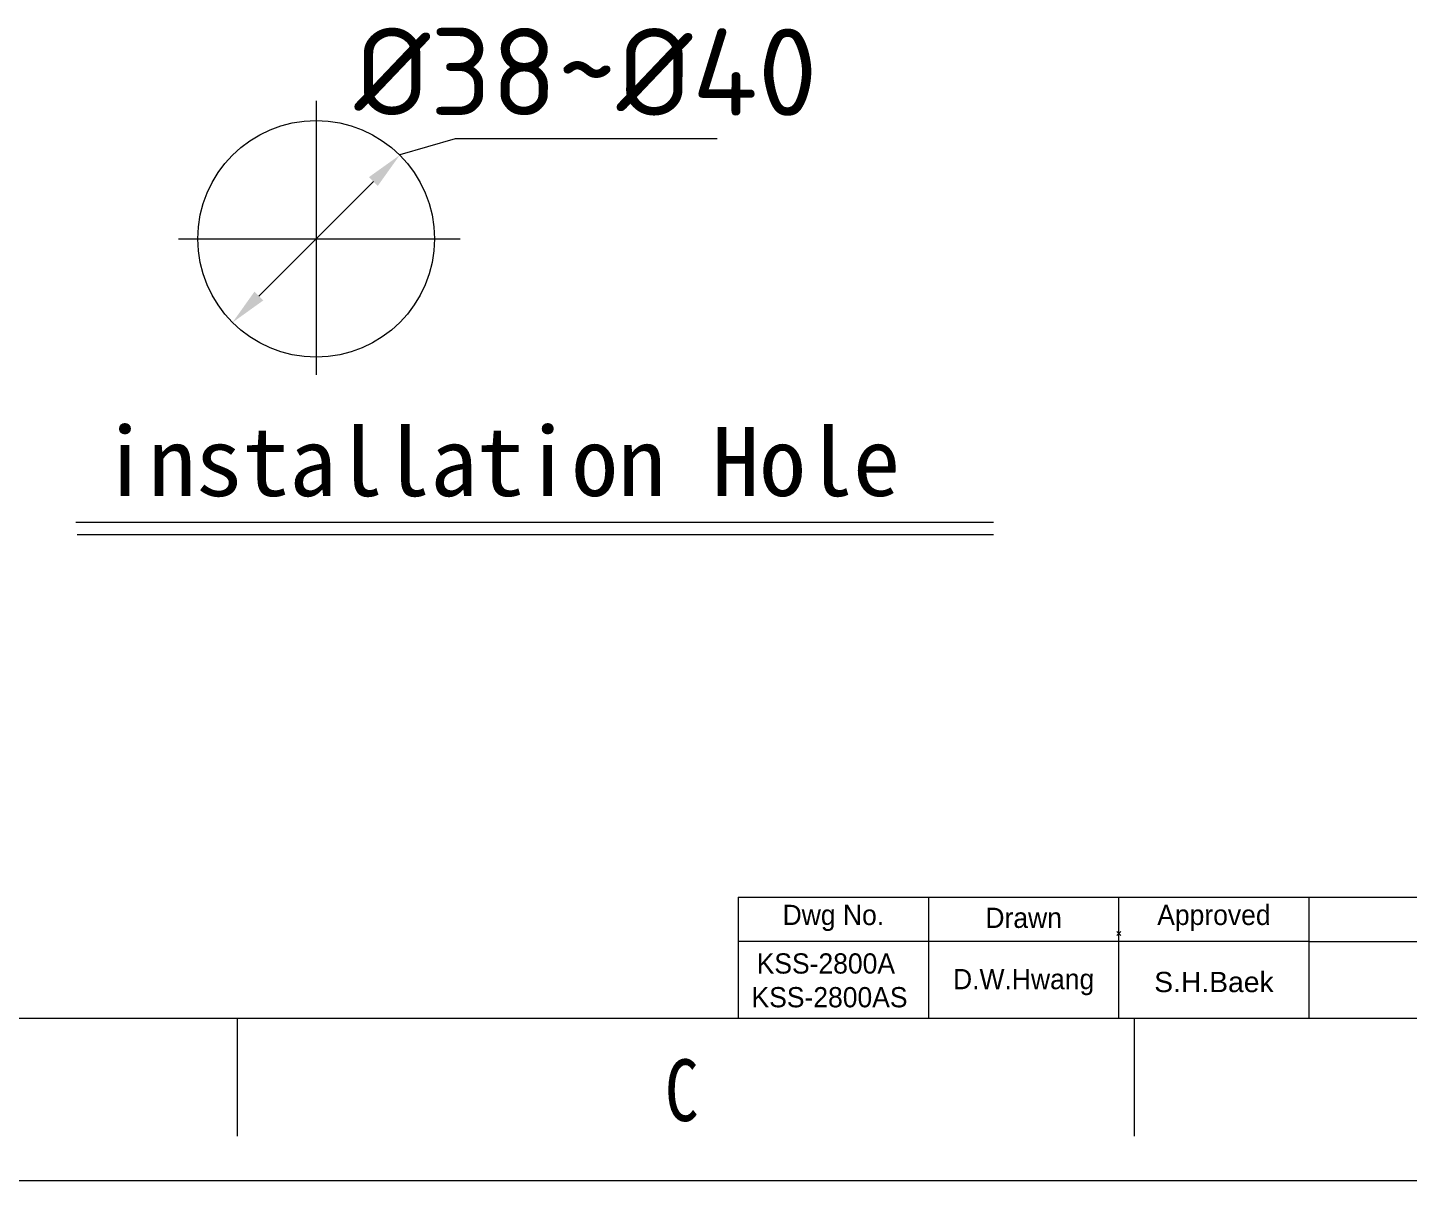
# Model space of a CAD drawing. Header units: inches. Extents: x 20229 to 21001, y -6726 to -5634.
# Drawn here: x 20509.7 to 20731.4, y -6725.5 to -6540.4 of the extents above; entities that cross this region are included whole.
import ezdxf

# ---------------------------------------------------------------- set-up
doc = ezdxf.new("R2010")
doc.units = ezdxf.units.IN
doc.header["$LTSCALE"] = 4.84
doc.header["$MEASUREMENT"] = 0
doc.header["$PDMODE"] = 3
doc.header["$PDSIZE"] = 0.3125
doc.linetypes.add('CENTER2', pattern=[28.575, 19.05, -3.175, 3.175, -3.175])
doc.layers.get('0').update_dxf_attribs({"linetype": 'CONTINUOUS', "lineweight": 13})
doc.layers.add('Cneter', color=1, linetype='CENTER2', lineweight=13)
doc.layers.add('TEXT', color=2, linetype='CONTINUOUS', lineweight=13)
doc.styles.add('Daelim Dimension', font='')
doc.styles.add('ROMANS', font='')
doc.styles.get("Standard").update_dxf_attribs({"font": 'txt', "width": 0.8})
doc.styles.get('Daelim Dimension').set_extended_font_data('HYGothic-Extra')
doc.styles.get('ROMANS').set_extended_font_data('Gulim')

msp = doc.modelspace()

# ---------------------------------------------------------------- linework, layer by layer
at = {"color": 5, "lineweight": 9, "ltscale": 0.5}
msp.add_line((20565.25, -6565.1), (20546.87, -6583.5), dxfattribs=at)
at = {"color": 2}
msp.add_line((20517.46, -6619.8), (20664.8, -6619.8), dxfattribs=at)
at = {"color": 0}
msp.add_line((20517.71, -6621.78), (20664.8, -6621.78), dxfattribs=at)
for p, q in [((20623.83, -6680.01), (20975.48, -6680.01)), ((20623.83, -6680.01), (20623.83, -6699.51)), ((20654.38, -6680.01), (20654.38, -6699.51)), ((20684.93, -6699.51), (20684.93, -6680.01)), ((20715.48, -6699.51), (20715.48, -6680.01)), ((20715.48, -6687.16), (20623.83, -6687.16)), ((20715.48, -6687.16), (20897.48, -6687.16))]:
    msp.add_line(p, q)
at = {"linetype": 'Continuous'}
msp.add_line((20975.48, -6699.51), (20255.28, -6699.51), dxfattribs=at)
at = {"color": 7, "linetype": 'Continuous'}
for p, q in [((20543.37, -6699.52), (20543.37, -6718.42)), ((20687.41, -6699.52), (20687.41, -6718.42)), ((20229.28, -6725.51), (21001.48, -6725.51))]:
    msp.add_line(p, q, dxfattribs=at)
at = {"color": 5, "ltscale": 0.5}
msp.add_lwpolyline([(20569.55, -6560.77), (20578.44, -6558.17), (20620.46, -6558.17)], dxfattribs=at)
msp.add_circle((20556.06, -6574.3), 19)
at = {"color": 5}
for points in [[(20565.95, -6565.81), (20564.54, -6564.4), (20569.49, -6560.86)], [(20546.16, -6582.79), (20547.58, -6584.2), (20542.63, -6587.74)]]:
    msp.add_solid(points, dxfattribs=at)
at = {"layer": 'Cneter'}
for p, q in [((20556.06, -6552.16), (20556.06, -6596.16)), ((20533.95, -6574.3), (20579.2, -6574.3))]:
    msp.add_line(p, q, dxfattribs=at)
at = {"layer": 'TEXT'}
msp.add_point((20684.93, -6685.86), dxfattribs=at)

# ---------------------------------------------------------------- texts
at = {"color": 2}
msp.add_text('installation Hole', height=11.088, dxfattribs=at).set_placement((20521.59, -6615.61))
at = {"color": 2, "ltscale": 0.5, "insert": (20599.39, -6547.49), "char_height": 14, "width": 104.2841, "attachment_point": 5, "rotation": 359.9, "style": 'Daelim Dimension'}
msp.add_mtext('\\A1;{\\fISOCPEUR|b0|i0|c0|p34;%%C\\Fisocpeur|c129;38~\\fISOCPEUR|b0|i0|c0|p34;%%C\\Fisocpeur|c129;40}', dxfattribs=at)
at = {"insert": (20614.76, -6711.11), "char_height": 9.91, "attachment_point": 5}
msp.add_mtext_dynamic_manual_height_columns('C', width=10, gutter_width=12.5, heights=[0], dxfattribs=at)
at = {"layer": 'TEXT', "char_height": 3.25, "attachment_point": 5, "style": 'ROMANS'}
for s, width, insert in [('Dwg No.', 23.5, (20639.11, -6683.37)), ('Drawn', 23.5, (20669.66, -6683.37)), ('Approved', 23.5, (20700.21, -6683.37)), ('KSS-2800A\\P KSS-2800AS', 29.1647, (20637.9, -6693.41)), ('D.W.Hwang', 23.5, (20669.66, -6693.68)), ('{\\fArial|b0|i0|c0|p34;S.H.Baek}', 23.5, (20700.21, -6693.68))]:
    msp.add_mtext_dynamic_manual_height_columns(s, width=width, gutter_width=12.5, heights=[0], dxfattribs=dict(at, insert=insert))

doc.saveas('drawing.dxf')
